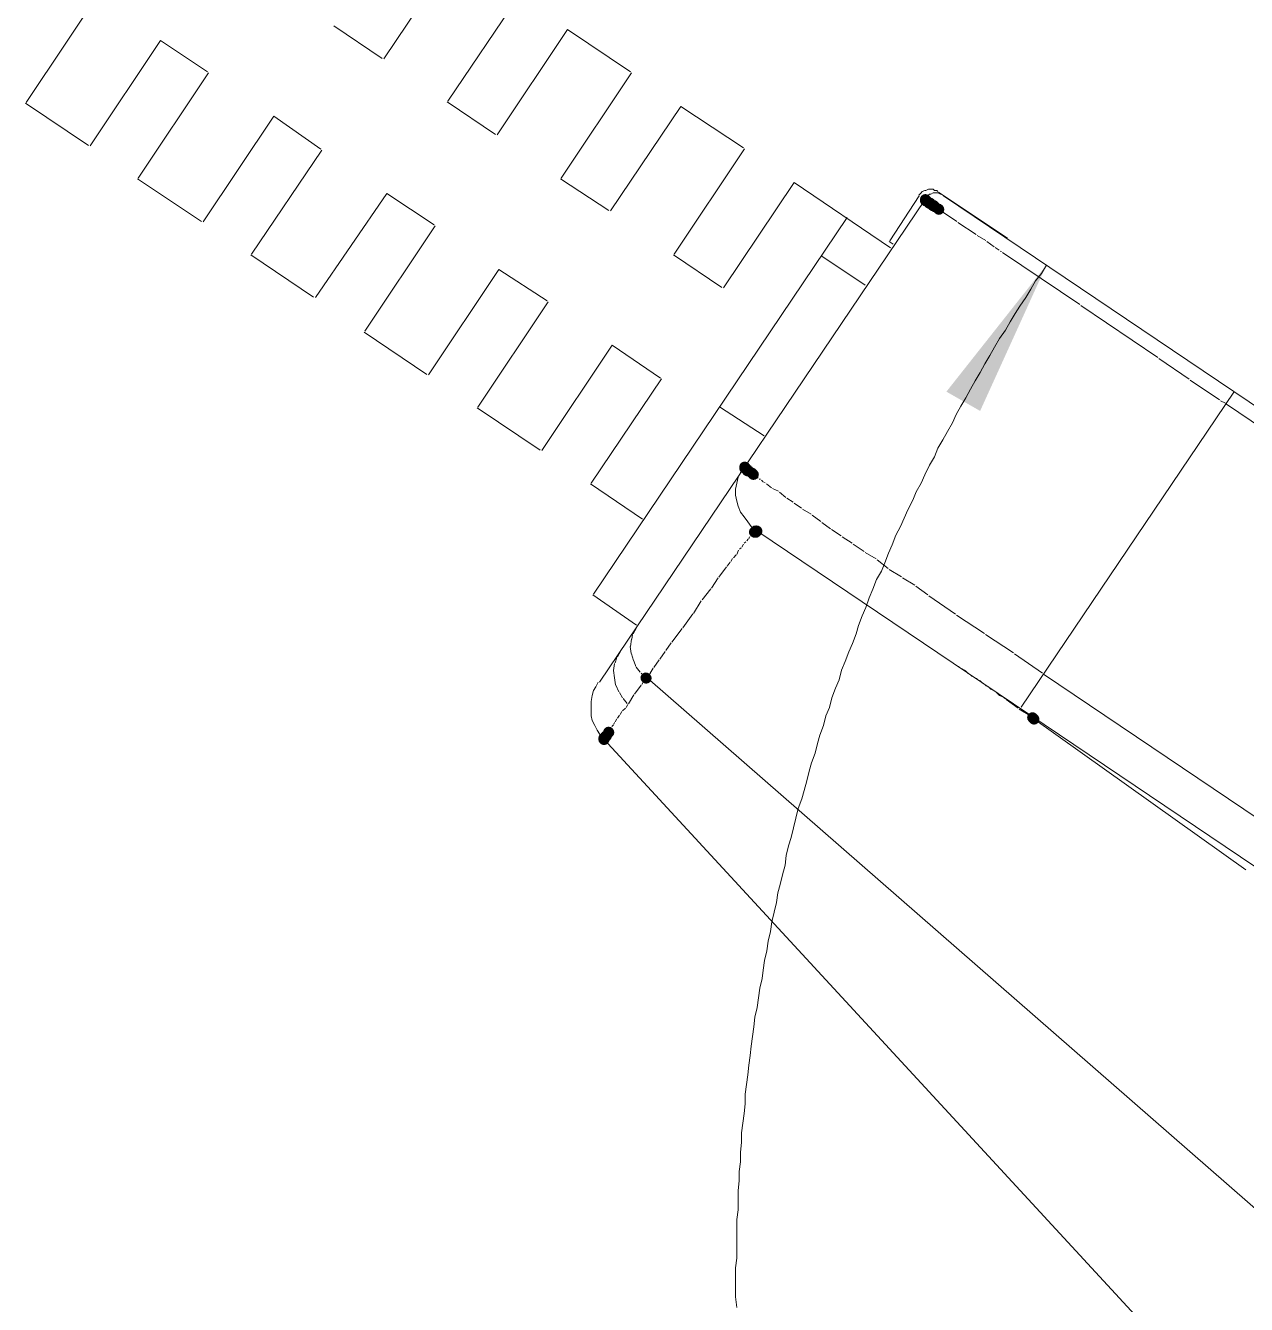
# Model space of a CAD drawing. Header units: millimetres. Extents: x 0 to 297, y 0 to 208.
# Drawn here: x 189.69 to 209.12, y 158.48 to 178.82 of the extents above; entities that cross this region are included whole.
import ezdxf

# ---------------------------------------------------------------- set-up
doc = ezdxf.new("R2010")
doc.units = ezdxf.units.MM

msp = doc.modelspace()

# ---------------------------------------------------------------- hatches: boundary and pattern name
h = msp.add_hatch(color=7)
edge = h.paths.add_edge_path(flags=0)
edge.add_spline(control_points=[(204.067441, 176.11504), (204.033896, 176.148585), (203.979004, 176.148585), (203.945459, 176.11504), (203.911914, 176.081495), (203.911914, 176.026603), (203.945459, 175.993058), (203.945459, 175.993058), (203.951104, 175.987413), (203.951104, 175.987413), (203.984649, 175.953868), (204.03954, 175.953868), (204.073085, 175.987413), (204.10663, 176.020958), (204.10663, 176.07585), (204.073085, 176.109395), (204.073085, 176.109395), (204.067441, 176.11504), (204.067441, 176.11504)], knot_values=[0, 0, 0, 0, 1, 1, 1, 2, 2, 2, 3, 3, 3, 4, 4, 4, 5, 5, 5, 6, 6, 6, 6], degree=3, periodic=1)
h = msp.add_hatch(color=7)
edge = h.paths.add_edge_path(flags=0)
edge.add_spline(control_points=[(204.067441, 176.11504), (204.033896, 176.148585), (203.979004, 176.148585), (203.945459, 176.11504), (203.911914, 176.081495), (203.911914, 176.026603), (203.945459, 175.993058), (203.945459, 175.993058), (203.951104, 175.987413), (203.951104, 175.987413), (203.984649, 175.953868), (204.03954, 175.953868), (204.073085, 175.987413), (204.10663, 176.020958), (204.10663, 176.07585), (204.073085, 176.109395), (204.073085, 176.109395), (204.067441, 176.11504), (204.067441, 176.11504)], knot_values=[0, 0, 0, 0, 1, 1, 1, 2, 2, 2, 3, 3, 3, 4, 4, 4, 5, 5, 5, 6, 6, 6, 6], degree=3, periodic=1)
h = msp.add_hatch(color=7)
edge = h.paths.add_edge_path(flags=0)
edge.add_spline(control_points=[(204.067441, 176.11504), (204.033896, 176.148585), (203.979004, 176.148585), (203.945459, 176.11504), (203.911914, 176.081495), (203.911914, 176.026603), (203.945459, 175.993058), (203.945459, 175.993058), (203.951104, 175.987413), (203.951104, 175.987413), (203.984649, 175.953868), (204.03954, 175.953868), (204.073085, 175.987413), (204.10663, 176.020958), (204.10663, 176.07585), (204.073085, 176.109395), (204.073085, 176.109395), (204.067441, 176.11504), (204.067441, 176.11504)], knot_values=[0, 0, 0, 0, 1, 1, 1, 2, 2, 2, 3, 3, 3, 4, 4, 4, 5, 5, 5, 6, 6, 6, 6], degree=3, periodic=1)
h = msp.add_hatch(color=7)
edge = h.paths.add_edge_path(flags=0)
edge.add_spline(control_points=[(204.067441, 176.11504), (204.033896, 176.148585), (203.979004, 176.148585), (203.945459, 176.11504), (203.911914, 176.081495), (203.911914, 176.026603), (203.945459, 175.993058), (203.945459, 175.993058), (203.951104, 175.987413), (203.951104, 175.987413), (203.984649, 175.953868), (204.03954, 175.953868), (204.073085, 175.987413), (204.10663, 176.020958), (204.10663, 176.07585), (204.073085, 176.109395), (204.073085, 176.109395), (204.067441, 176.11504), (204.067441, 176.11504)], knot_values=[0, 0, 0, 0, 1, 1, 1, 2, 2, 2, 3, 3, 3, 4, 4, 4, 5, 5, 5, 6, 6, 6, 6], degree=3, periodic=1)
h = msp.add_hatch(color=7)
edge = h.paths.add_edge_path(flags=0)
edge.add_spline(control_points=[(204.067441, 176.11504), (204.033896, 176.148585), (203.979004, 176.148585), (203.945459, 176.11504), (203.911914, 176.081495), (203.911914, 176.026603), (203.945459, 175.993058), (203.945459, 175.993058), (203.951104, 175.987413), (203.951104, 175.987413), (203.984649, 175.953868), (204.03954, 175.953868), (204.073085, 175.987413), (204.10663, 176.020958), (204.10663, 176.07585), (204.073085, 176.109395), (204.073085, 176.109395), (204.067441, 176.11504), (204.067441, 176.11504)], knot_values=[0, 0, 0, 0, 1, 1, 1, 2, 2, 2, 3, 3, 3, 4, 4, 4, 5, 5, 5, 6, 6, 6, 6], degree=3, periodic=1)
h = msp.add_hatch(color=7)
edge = h.paths.add_edge_path(flags=0)
edge.add_spline(control_points=[(204.067441, 176.11504), (204.033896, 176.148585), (203.979004, 176.148585), (203.945459, 176.11504), (203.911914, 176.081495), (203.911914, 176.026603), (203.945459, 175.993058), (203.945459, 175.993058), (203.951104, 175.987413), (203.951104, 175.987413), (203.984649, 175.953868), (204.03954, 175.953868), (204.073085, 175.987413), (204.10663, 176.020958), (204.10663, 176.07585), (204.073085, 176.109395), (204.073085, 176.109395), (204.067441, 176.11504), (204.067441, 176.11504)], knot_values=[0, 0, 0, 0, 1, 1, 1, 2, 2, 2, 3, 3, 3, 4, 4, 4, 5, 5, 5, 6, 6, 6, 6], degree=3, periodic=1)
h = msp.add_hatch(color=7)
edge = h.paths.add_edge_path(flags=0)
edge.add_spline(control_points=[(204.067441, 176.09599), (204.033896, 176.129535), (203.979004, 176.129535), (203.945459, 176.09599), (203.911914, 176.062445), (203.911914, 176.007553), (203.945459, 175.974008), (203.945459, 175.974008), (203.951104, 175.968363), (203.951104, 175.968363), (203.984649, 175.934818), (204.03954, 175.934818), (204.073085, 175.968363), (204.10663, 176.001908), (204.10663, 176.0568), (204.073085, 176.090345), (204.073085, 176.090345), (204.067441, 176.09599), (204.067441, 176.09599)], knot_values=[0, 0, 0, 0, 1, 1, 1, 2, 2, 2, 3, 3, 3, 4, 4, 4, 5, 5, 5, 6, 6, 6, 6], degree=3, periodic=1)
h = msp.add_hatch(color=7)
edge = h.paths.add_edge_path(flags=0)
edge.add_spline(control_points=[(204.067441, 176.09599), (204.033896, 176.129535), (203.979004, 176.129535), (203.945459, 176.09599), (203.911914, 176.062445), (203.911914, 176.007553), (203.945459, 175.974008), (203.945459, 175.974008), (203.951104, 175.968363), (203.951104, 175.968363), (203.984649, 175.934818), (204.03954, 175.934818), (204.073085, 175.968363), (204.10663, 176.001908), (204.10663, 176.0568), (204.073085, 176.090345), (204.073085, 176.090345), (204.067441, 176.09599), (204.067441, 176.09599)], knot_values=[0, 0, 0, 0, 1, 1, 1, 2, 2, 2, 3, 3, 3, 4, 4, 4, 5, 5, 5, 6, 6, 6, 6], degree=3, periodic=1)
h = msp.add_hatch(color=7)
edge = h.paths.add_edge_path(flags=0)
edge.add_spline(control_points=[(204.086491, 176.09599), (204.052946, 176.129535), (203.998054, 176.129535), (203.964509, 176.09599), (203.930964, 176.062445), (203.930964, 176.007553), (203.964509, 175.974008), (203.964509, 175.974008), (203.970154, 175.968363), (203.970154, 175.968363), (204.003699, 175.934818), (204.05859, 175.934818), (204.092135, 175.968363), (204.12568, 176.001908), (204.12568, 176.0568), (204.092135, 176.090345), (204.092135, 176.090345), (204.086491, 176.09599), (204.086491, 176.09599)], knot_values=[0, 0, 0, 0, 1, 1, 1, 2, 2, 2, 3, 3, 3, 4, 4, 4, 5, 5, 5, 6, 6, 6, 6], degree=3, periodic=1)
h = msp.add_hatch(color=7)
edge = h.paths.add_edge_path(flags=0)
edge.add_spline(control_points=[(204.086491, 176.09599), (204.052946, 176.129535), (203.998054, 176.129535), (203.964509, 176.09599), (203.930964, 176.062445), (203.930964, 176.007553), (203.964509, 175.974008), (203.964509, 175.974008), (203.970154, 175.968363), (203.970154, 175.968363), (204.003699, 175.934818), (204.05859, 175.934818), (204.092135, 175.968363), (204.12568, 176.001908), (204.12568, 176.0568), (204.092135, 176.090345), (204.092135, 176.090345), (204.086491, 176.09599), (204.086491, 176.09599)], knot_values=[0, 0, 0, 0, 1, 1, 1, 2, 2, 2, 3, 3, 3, 4, 4, 4, 5, 5, 5, 6, 6, 6, 6], degree=3, periodic=1)
h = msp.add_hatch(color=7)
edge = h.paths.add_edge_path(flags=0)
edge.add_spline(control_points=[(204.105894, 176.07694), (204.072349, 176.110485), (204.017457, 176.110485), (203.983912, 176.07694), (203.950367, 176.043395), (203.950367, 175.988503), (203.983912, 175.954958), (203.983912, 175.954958), (203.989556, 175.949313), (203.989556, 175.949313), (204.023101, 175.915768), (204.077993, 175.915768), (204.111538, 175.949313), (204.145083, 175.982858), (204.145083, 176.03775), (204.111538, 176.071295), (204.111538, 176.071295), (204.105894, 176.07694), (204.105894, 176.07694)], knot_values=[0, 0, 0, 0, 1, 1, 1, 2, 2, 2, 3, 3, 3, 4, 4, 4, 5, 5, 5, 6, 6, 6, 6], degree=3, periodic=1)
h = msp.add_hatch(color=7)
edge = h.paths.add_edge_path(flags=0)
edge.add_spline(control_points=[(204.105894, 176.07694), (204.072349, 176.110485), (204.017457, 176.110485), (203.983912, 176.07694), (203.950367, 176.043395), (203.950367, 175.988503), (203.983912, 175.954958), (203.983912, 175.954958), (203.989556, 175.949313), (203.989556, 175.949313), (204.023101, 175.915768), (204.077993, 175.915768), (204.111538, 175.949313), (204.145083, 175.982858), (204.145083, 176.03775), (204.111538, 176.071295), (204.111538, 176.071295), (204.105894, 176.07694), (204.105894, 176.07694)], knot_values=[0, 0, 0, 0, 1, 1, 1, 2, 2, 2, 3, 3, 3, 4, 4, 4, 5, 5, 5, 6, 6, 6, 6], degree=3, periodic=1)
h = msp.add_hatch(color=7)
edge = h.paths.add_edge_path(flags=0)
edge.add_spline(control_points=[(204.124944, 176.057537), (204.091399, 176.091082), (204.036507, 176.091082), (204.002962, 176.057537), (203.969417, 176.023992), (203.969417, 175.9691), (204.002962, 175.935555), (204.002962, 175.935555), (204.008606, 175.929911), (204.008606, 175.929911), (204.042151, 175.896366), (204.097043, 175.896366), (204.130588, 175.929911), (204.164133, 175.963456), (204.164133, 176.018347), (204.130588, 176.051892), (204.130588, 176.051892), (204.124944, 176.057537), (204.124944, 176.057537)], knot_values=[0, 0, 0, 0, 1, 1, 1, 2, 2, 2, 3, 3, 3, 4, 4, 4, 5, 5, 5, 6, 6, 6, 6], degree=3, periodic=1)
h = msp.add_hatch(color=7)
edge = h.paths.add_edge_path(flags=0)
edge.add_spline(control_points=[(204.143994, 176.057537), (204.110449, 176.091082), (204.055557, 176.091082), (204.022012, 176.057537), (203.988467, 176.023992), (203.988467, 175.9691), (204.022012, 175.935555), (204.022012, 175.935555), (204.027656, 175.929911), (204.027656, 175.929911), (204.061201, 175.896366), (204.116093, 175.896366), (204.149638, 175.929911), (204.183183, 175.963456), (204.183183, 176.018347), (204.149638, 176.051892), (204.149638, 176.051892), (204.143994, 176.057537), (204.143994, 176.057537)], knot_values=[0, 0, 0, 0, 1, 1, 1, 2, 2, 2, 3, 3, 3, 4, 4, 4, 5, 5, 5, 6, 6, 6, 6], degree=3, periodic=1)
h = msp.add_hatch(color=7)
edge = h.paths.add_edge_path(flags=0)
edge.add_spline(control_points=[(204.165331, 176.036489), (204.132885, 176.071098), (204.078022, 176.072868), (204.043413, 176.040421), (204.008804, 176.007975), (204.007034, 175.953112), (204.03948, 175.918503), (204.03948, 175.918503), (204.044772, 175.912859), (204.044772, 175.912859), (204.077218, 175.87825), (204.132081, 175.87648), (204.16669, 175.908926), (204.201299, 175.941372), (204.203069, 175.996235), (204.170623, 176.030844), (204.170623, 176.030844), (204.165331, 176.036489), (204.165331, 176.036489)], knot_values=[0, 0, 0, 0, 1, 1, 1, 2, 2, 2, 3, 3, 3, 4, 4, 4, 5, 5, 5, 6, 6, 6, 6], degree=3, periodic=1)
h = msp.add_hatch(color=7)
edge = h.paths.add_edge_path(flags=0)
edge.add_spline(control_points=[(204.182446, 176.019437), (204.148901, 176.052982), (204.09401, 176.052982), (204.060465, 176.019437), (204.02692, 175.985892), (204.02692, 175.931), (204.060465, 175.897455), (204.060465, 175.897455), (204.066109, 175.891811), (204.066109, 175.891811), (204.099654, 175.858266), (204.154546, 175.858266), (204.188091, 175.891811), (204.221636, 175.925356), (204.221636, 175.980247), (204.188091, 176.013792), (204.188091, 176.013792), (204.182446, 176.019437), (204.182446, 176.019437)], knot_values=[0, 0, 0, 0, 1, 1, 1, 2, 2, 2, 3, 3, 3, 4, 4, 4, 5, 5, 5, 6, 6, 6, 6], degree=3, periodic=1)
h = msp.add_hatch(color=7)
edge = h.paths.add_edge_path(flags=0)
edge.add_spline(control_points=[(204.201496, 176.019437), (204.167951, 176.052982), (204.11306, 176.052982), (204.079515, 176.019437), (204.04597, 175.985892), (204.04597, 175.931), (204.079515, 175.897455), (204.079515, 175.897455), (204.085159, 175.891811), (204.085159, 175.891811), (204.118704, 175.858266), (204.173596, 175.858266), (204.207141, 175.891811), (204.240686, 175.925356), (204.240686, 175.980247), (204.207141, 176.013792), (204.207141, 176.013792), (204.201496, 176.019437), (204.201496, 176.019437)], knot_values=[0, 0, 0, 0, 1, 1, 1, 2, 2, 2, 3, 3, 3, 4, 4, 4, 5, 5, 5, 6, 6, 6, 6], degree=3, periodic=1)
h = msp.add_hatch(color=7)
edge = h.paths.add_edge_path(flags=0)
edge.add_spline(control_points=[(204.222834, 175.998036), (204.190388, 176.032645), (204.135525, 176.034415), (204.100916, 176.001969), (204.066306, 175.969523), (204.064537, 175.914659), (204.096983, 175.88005), (204.096983, 175.88005), (204.102274, 175.874406), (204.102274, 175.874406), (204.13472, 175.839797), (204.189584, 175.838027), (204.224193, 175.870473), (204.258802, 175.902919), (204.260572, 175.957782), (204.228126, 175.992391), (204.228126, 175.992391), (204.222834, 175.998036), (204.222834, 175.998036)], knot_values=[0, 0, 0, 0, 1, 1, 1, 2, 2, 2, 3, 3, 3, 4, 4, 4, 5, 5, 5, 6, 6, 6, 6], degree=3, periodic=1)
h = msp.add_hatch(color=7)
edge = h.paths.add_edge_path(flags=0)
edge.add_spline(control_points=[(204.280337, 175.959936), (204.247891, 175.994545), (204.193027, 175.996315), (204.158418, 175.963869), (204.123809, 175.931423), (204.122039, 175.876559), (204.154485, 175.84195), (204.154485, 175.84195), (204.159777, 175.836306), (204.159777, 175.836306), (204.192223, 175.801697), (204.247086, 175.799927), (204.281696, 175.832373), (204.316305, 175.864819), (204.318074, 175.919682), (204.285628, 175.954291), (204.285628, 175.954291), (204.280337, 175.959936), (204.280337, 175.959936)], knot_values=[0, 0, 0, 0, 1, 1, 1, 2, 2, 2, 3, 3, 3, 4, 4, 4, 5, 5, 5, 6, 6, 6, 6], degree=3, periodic=1)
h = msp.add_hatch(color=7)
h.dxf.hatch_style = 2
h.paths.add_polyline_path([(205.932617, 175.009474), (204.878517, 172.690665), (204.341942, 172.997229)])
h = msp.add_hatch(color=7)
edge = h.paths.add_edge_path(flags=0)
edge.add_spline(control_points=[(201.192655, 171.86054), (201.15911, 171.894085), (201.104218, 171.894085), (201.070673, 171.86054), (201.037128, 171.826995), (201.037128, 171.772103), (201.070673, 171.738558), (201.070673, 171.738558), (201.076317, 171.732913), (201.076317, 171.732913), (201.109862, 171.699368), (201.164754, 171.699368), (201.198299, 171.732913), (201.231844, 171.766458), (201.231844, 171.82135), (201.198299, 171.854895), (201.198299, 171.854895), (201.192655, 171.86054), (201.192655, 171.86054)], knot_values=[0, 0, 0, 0, 1, 1, 1, 2, 2, 2, 3, 3, 3, 4, 4, 4, 5, 5, 5, 6, 6, 6, 6], degree=3, periodic=1)
h = msp.add_hatch(color=7)
edge = h.paths.add_edge_path(flags=0)
edge.add_spline(control_points=[(201.192655, 171.86054), (201.15911, 171.894085), (201.104218, 171.894085), (201.070673, 171.86054), (201.037128, 171.826995), (201.037128, 171.772103), (201.070673, 171.738558), (201.070673, 171.738558), (201.076317, 171.732913), (201.076317, 171.732913), (201.109862, 171.699368), (201.164754, 171.699368), (201.198299, 171.732913), (201.231844, 171.766458), (201.231844, 171.82135), (201.198299, 171.854895), (201.198299, 171.854895), (201.192655, 171.86054), (201.192655, 171.86054)], knot_values=[0, 0, 0, 0, 1, 1, 1, 2, 2, 2, 3, 3, 3, 4, 4, 4, 5, 5, 5, 6, 6, 6, 6], degree=3, periodic=1)
h = msp.add_hatch(color=7)
edge = h.paths.add_edge_path(flags=0)
edge.add_spline(control_points=[(201.192655, 171.86054), (201.15911, 171.894085), (201.104218, 171.894085), (201.070673, 171.86054), (201.037128, 171.826995), (201.037128, 171.772103), (201.070673, 171.738558), (201.070673, 171.738558), (201.076317, 171.732913), (201.076317, 171.732913), (201.109862, 171.699368), (201.164754, 171.699368), (201.198299, 171.732913), (201.231844, 171.766458), (201.231844, 171.82135), (201.198299, 171.854895), (201.198299, 171.854895), (201.192655, 171.86054), (201.192655, 171.86054)], knot_values=[0, 0, 0, 0, 1, 1, 1, 2, 2, 2, 3, 3, 3, 4, 4, 4, 5, 5, 5, 6, 6, 6, 6], degree=3, periodic=1)
h = msp.add_hatch(color=7)
edge = h.paths.add_edge_path(flags=0)
edge.add_spline(control_points=[(201.192655, 171.841137), (201.15911, 171.874682), (201.104218, 171.874682), (201.070673, 171.841137), (201.037128, 171.807592), (201.037128, 171.7527), (201.070673, 171.719155), (201.070673, 171.719155), (201.076317, 171.713511), (201.076317, 171.713511), (201.109862, 171.679966), (201.164754, 171.679966), (201.198299, 171.713511), (201.231844, 171.747056), (201.231844, 171.801947), (201.198299, 171.835492), (201.198299, 171.835492), (201.192655, 171.841137), (201.192655, 171.841137)], knot_values=[0, 0, 0, 0, 1, 1, 1, 2, 2, 2, 3, 3, 3, 4, 4, 4, 5, 5, 5, 6, 6, 6, 6], degree=3, periodic=1)
h = msp.add_hatch(color=7)
edge = h.paths.add_edge_path(flags=0)
edge.add_spline(control_points=[(201.192655, 171.841137), (201.15911, 171.874682), (201.104218, 171.874682), (201.070673, 171.841137), (201.037128, 171.807592), (201.037128, 171.7527), (201.070673, 171.719155), (201.070673, 171.719155), (201.076317, 171.713511), (201.076317, 171.713511), (201.109862, 171.679966), (201.164754, 171.679966), (201.198299, 171.713511), (201.231844, 171.747056), (201.231844, 171.801947), (201.198299, 171.835492), (201.198299, 171.835492), (201.192655, 171.841137), (201.192655, 171.841137)], knot_values=[0, 0, 0, 0, 1, 1, 1, 2, 2, 2, 3, 3, 3, 4, 4, 4, 5, 5, 5, 6, 6, 6, 6], degree=3, periodic=1)
h = msp.add_hatch(color=7)
edge = h.paths.add_edge_path(flags=0)
edge.add_spline(control_points=[(201.192655, 171.841137), (201.15911, 171.874682), (201.104218, 171.874682), (201.070673, 171.841137), (201.037128, 171.807592), (201.037128, 171.7527), (201.070673, 171.719155), (201.070673, 171.719155), (201.076317, 171.713511), (201.076317, 171.713511), (201.109862, 171.679966), (201.164754, 171.679966), (201.198299, 171.713511), (201.231844, 171.747056), (201.231844, 171.801947), (201.198299, 171.835492), (201.198299, 171.835492), (201.192655, 171.841137), (201.192655, 171.841137)], knot_values=[0, 0, 0, 0, 1, 1, 1, 2, 2, 2, 3, 3, 3, 4, 4, 4, 5, 5, 5, 6, 6, 6, 6], degree=3, periodic=1)
h = msp.add_hatch(color=7)
edge = h.paths.add_edge_path(flags=0)
edge.add_spline(control_points=[(201.192655, 171.841137), (201.15911, 171.874682), (201.104218, 171.874682), (201.070673, 171.841137), (201.037128, 171.807592), (201.037128, 171.7527), (201.070673, 171.719155), (201.070673, 171.719155), (201.076317, 171.713511), (201.076317, 171.713511), (201.109862, 171.679966), (201.164754, 171.679966), (201.198299, 171.713511), (201.231844, 171.747056), (201.231844, 171.801947), (201.198299, 171.835492), (201.198299, 171.835492), (201.192655, 171.841137), (201.192655, 171.841137)], knot_values=[0, 0, 0, 0, 1, 1, 1, 2, 2, 2, 3, 3, 3, 4, 4, 4, 5, 5, 5, 6, 6, 6, 6], degree=3, periodic=1)
h = msp.add_hatch(color=7)
edge = h.paths.add_edge_path(flags=0)
edge.add_spline(control_points=[(201.211705, 171.841137), (201.17816, 171.874682), (201.123268, 171.874682), (201.089723, 171.841137), (201.056178, 171.807592), (201.056178, 171.7527), (201.089723, 171.719155), (201.089723, 171.719155), (201.095367, 171.713511), (201.095367, 171.713511), (201.128912, 171.679966), (201.183804, 171.679966), (201.217349, 171.713511), (201.250894, 171.747056), (201.250894, 171.801947), (201.217349, 171.835492), (201.217349, 171.835492), (201.211705, 171.841137), (201.211705, 171.841137)], knot_values=[0, 0, 0, 0, 1, 1, 1, 2, 2, 2, 3, 3, 3, 4, 4, 4, 5, 5, 5, 6, 6, 6, 6], degree=3, periodic=1)
h = msp.add_hatch(color=7)
edge = h.paths.add_edge_path(flags=0)
edge.add_spline(control_points=[(201.211705, 171.841137), (201.17816, 171.874682), (201.123268, 171.874682), (201.089723, 171.841137), (201.056178, 171.807592), (201.056178, 171.7527), (201.089723, 171.719155), (201.089723, 171.719155), (201.095367, 171.713511), (201.095367, 171.713511), (201.128912, 171.679966), (201.183804, 171.679966), (201.217349, 171.713511), (201.250894, 171.747056), (201.250894, 171.801947), (201.217349, 171.835492), (201.217349, 171.835492), (201.211705, 171.841137), (201.211705, 171.841137)], knot_values=[0, 0, 0, 0, 1, 1, 1, 2, 2, 2, 3, 3, 3, 4, 4, 4, 5, 5, 5, 6, 6, 6, 6], degree=3, periodic=1)
h = msp.add_hatch(color=7)
edge = h.paths.add_edge_path(flags=0)
edge.add_spline(control_points=[(201.230755, 171.822087), (201.19721, 171.855632), (201.142318, 171.855632), (201.108773, 171.822087), (201.075228, 171.788542), (201.075228, 171.73365), (201.108773, 171.700105), (201.108773, 171.700105), (201.114417, 171.694461), (201.114417, 171.694461), (201.147962, 171.660916), (201.202854, 171.660916), (201.236399, 171.694461), (201.269944, 171.728006), (201.269944, 171.782897), (201.236399, 171.816442), (201.236399, 171.816442), (201.230755, 171.822087), (201.230755, 171.822087)], knot_values=[0, 0, 0, 0, 1, 1, 1, 2, 2, 2, 3, 3, 3, 4, 4, 4, 5, 5, 5, 6, 6, 6, 6], degree=3, periodic=1)
h = msp.add_hatch(color=7)
edge = h.paths.add_edge_path(flags=0)
edge.add_spline(control_points=[(201.230755, 171.803037), (201.19721, 171.836582), (201.142318, 171.836582), (201.108773, 171.803037), (201.075228, 171.769492), (201.075228, 171.7146), (201.108773, 171.681055), (201.108773, 171.681055), (201.114417, 171.675411), (201.114417, 171.675411), (201.147962, 171.641866), (201.202854, 171.641866), (201.236399, 171.675411), (201.269944, 171.708956), (201.269944, 171.763847), (201.236399, 171.797392), (201.236399, 171.797392), (201.230755, 171.803037), (201.230755, 171.803037)], knot_values=[0, 0, 0, 0, 1, 1, 1, 2, 2, 2, 3, 3, 3, 4, 4, 4, 5, 5, 5, 6, 6, 6, 6], degree=3, periodic=1)
h = msp.add_hatch(color=7)
edge = h.paths.add_edge_path(flags=0)
edge.add_spline(control_points=[(201.250158, 171.803037), (201.216613, 171.836582), (201.161721, 171.836582), (201.128176, 171.803037), (201.094631, 171.769492), (201.094631, 171.7146), (201.128176, 171.681055), (201.128176, 171.681055), (201.13382, 171.675411), (201.13382, 171.675411), (201.167365, 171.641866), (201.222257, 171.641866), (201.255802, 171.675411), (201.289347, 171.708956), (201.289347, 171.763847), (201.255802, 171.797392), (201.255802, 171.797392), (201.250158, 171.803037), (201.250158, 171.803037)], knot_values=[0, 0, 0, 0, 1, 1, 1, 2, 2, 2, 3, 3, 3, 4, 4, 4, 5, 5, 5, 6, 6, 6, 6], degree=3, periodic=1)
h = msp.add_hatch(color=7)
edge = h.paths.add_edge_path(flags=0)
edge.add_spline(control_points=[(201.30766, 171.764584), (201.274115, 171.798129), (201.219224, 171.798129), (201.185679, 171.764584), (201.152134, 171.731039), (201.152134, 171.676147), (201.185679, 171.642602), (201.185679, 171.642602), (201.191323, 171.636958), (201.191323, 171.636958), (201.224868, 171.603413), (201.27976, 171.603413), (201.313305, 171.636958), (201.34685, 171.670503), (201.34685, 171.725395), (201.313305, 171.75894), (201.313305, 171.75894), (201.30766, 171.764584), (201.30766, 171.764584)], knot_values=[0, 0, 0, 0, 1, 1, 1, 2, 2, 2, 3, 3, 3, 4, 4, 4, 5, 5, 5, 6, 6, 6, 6], degree=3, periodic=1)
h = msp.add_hatch(color=7)
edge = h.paths.add_edge_path(flags=0)
edge.add_spline(control_points=[(201.32671, 171.745534), (201.293165, 171.779079), (201.238274, 171.779079), (201.204729, 171.745534), (201.171184, 171.711989), (201.171184, 171.657097), (201.204729, 171.623552), (201.204729, 171.623552), (201.210373, 171.617908), (201.210373, 171.617908), (201.243918, 171.584363), (201.29881, 171.584363), (201.332355, 171.617908), (201.3659, 171.651453), (201.3659, 171.706345), (201.332355, 171.73989), (201.332355, 171.73989), (201.32671, 171.745534), (201.32671, 171.745534)], knot_values=[0, 0, 0, 0, 1, 1, 1, 2, 2, 2, 3, 3, 3, 4, 4, 4, 5, 5, 5, 6, 6, 6, 6], degree=3, periodic=1)
h = msp.add_hatch(color=7)
edge = h.paths.add_edge_path(flags=0)
edge.add_spline(control_points=[(201.34576, 170.82549), (201.312215, 170.859035), (201.257324, 170.859035), (201.223779, 170.82549), (201.190234, 170.791945), (201.190234, 170.737053), (201.223779, 170.703508), (201.223779, 170.703508), (201.229423, 170.697863), (201.229423, 170.697863), (201.262968, 170.664318), (201.31786, 170.664318), (201.351405, 170.697863), (201.38495, 170.731408), (201.38495, 170.7863), (201.351405, 170.819845), (201.351405, 170.819845), (201.34576, 170.82549), (201.34576, 170.82549)], knot_values=[0, 0, 0, 0, 1, 1, 1, 2, 2, 2, 3, 3, 3, 4, 4, 4, 5, 5, 5, 6, 6, 6, 6], degree=3, periodic=1)
h = msp.add_hatch(color=7)
edge = h.paths.add_edge_path(flags=0)
edge.add_spline(control_points=[(201.365163, 170.84454), (201.331618, 170.878085), (201.276726, 170.878085), (201.243181, 170.84454), (201.209636, 170.810995), (201.209636, 170.756103), (201.243181, 170.722558), (201.243181, 170.722558), (201.248826, 170.716913), (201.248826, 170.716913), (201.282371, 170.683368), (201.337263, 170.683368), (201.370808, 170.716913), (201.404353, 170.750458), (201.404353, 170.80535), (201.370808, 170.838895), (201.370808, 170.838895), (201.365163, 170.84454), (201.365163, 170.84454)], knot_values=[0, 0, 0, 0, 1, 1, 1, 2, 2, 2, 3, 3, 3, 4, 4, 4, 5, 5, 5, 6, 6, 6, 6], degree=3, periodic=1)
h = msp.add_hatch(color=7)
edge = h.paths.add_edge_path(flags=0)
edge.add_spline(control_points=[(201.365163, 170.84454), (201.331618, 170.878085), (201.276726, 170.878085), (201.243181, 170.84454), (201.209636, 170.810995), (201.209636, 170.756103), (201.243181, 170.722558), (201.243181, 170.722558), (201.248826, 170.716913), (201.248826, 170.716913), (201.282371, 170.683368), (201.337263, 170.683368), (201.370808, 170.716913), (201.404353, 170.750458), (201.404353, 170.80535), (201.370808, 170.838895), (201.370808, 170.838895), (201.365163, 170.84454), (201.365163, 170.84454)], knot_values=[0, 0, 0, 0, 1, 1, 1, 2, 2, 2, 3, 3, 3, 4, 4, 4, 5, 5, 5, 6, 6, 6, 6], degree=3, periodic=1)
h = msp.add_hatch(color=7)
edge = h.paths.add_edge_path(flags=0)
edge.add_spline(control_points=[(201.365163, 170.82549), (201.331618, 170.859035), (201.276726, 170.859035), (201.243181, 170.82549), (201.209636, 170.791945), (201.209636, 170.737053), (201.243181, 170.703508), (201.243181, 170.703508), (201.248826, 170.697863), (201.248826, 170.697863), (201.282371, 170.664318), (201.337263, 170.664318), (201.370808, 170.697863), (201.404353, 170.731408), (201.404353, 170.7863), (201.370808, 170.819845), (201.370808, 170.819845), (201.365163, 170.82549), (201.365163, 170.82549)], knot_values=[0, 0, 0, 0, 1, 1, 1, 2, 2, 2, 3, 3, 3, 4, 4, 4, 5, 5, 5, 6, 6, 6, 6], degree=3, periodic=1)
h = msp.add_hatch(color=7)
edge = h.paths.add_edge_path(flags=0)
edge.add_spline(control_points=[(201.384213, 170.84454), (201.350668, 170.878085), (201.295776, 170.878085), (201.262231, 170.84454), (201.228686, 170.810995), (201.228686, 170.756103), (201.262231, 170.722558), (201.262231, 170.722558), (201.267876, 170.716913), (201.267876, 170.716913), (201.301421, 170.683368), (201.356313, 170.683368), (201.389858, 170.716913), (201.423403, 170.750458), (201.423403, 170.80535), (201.389858, 170.838895), (201.389858, 170.838895), (201.384213, 170.84454), (201.384213, 170.84454)], knot_values=[0, 0, 0, 0, 1, 1, 1, 2, 2, 2, 3, 3, 3, 4, 4, 4, 5, 5, 5, 6, 6, 6, 6], degree=3, periodic=1)
h = msp.add_hatch(color=7)
edge = h.paths.add_edge_path(flags=0)
edge.add_spline(control_points=[(201.384213, 170.84454), (201.350668, 170.878085), (201.295776, 170.878085), (201.262231, 170.84454), (201.228686, 170.810995), (201.228686, 170.756103), (201.262231, 170.722558), (201.262231, 170.722558), (201.267876, 170.716913), (201.267876, 170.716913), (201.301421, 170.683368), (201.356313, 170.683368), (201.389858, 170.716913), (201.423403, 170.750458), (201.423403, 170.80535), (201.389858, 170.838895), (201.389858, 170.838895), (201.384213, 170.84454), (201.384213, 170.84454)], knot_values=[0, 0, 0, 0, 1, 1, 1, 2, 2, 2, 3, 3, 3, 4, 4, 4, 5, 5, 5, 6, 6, 6, 6], degree=3, periodic=1)
h = msp.add_hatch(color=7)
edge = h.paths.add_edge_path(flags=0)
edge.add_spline(control_points=[(201.384213, 170.84454), (201.350668, 170.878085), (201.295776, 170.878085), (201.262231, 170.84454), (201.228686, 170.810995), (201.228686, 170.756103), (201.262231, 170.722558), (201.262231, 170.722558), (201.267876, 170.716913), (201.267876, 170.716913), (201.301421, 170.683368), (201.356313, 170.683368), (201.389858, 170.716913), (201.423403, 170.750458), (201.423403, 170.80535), (201.389858, 170.838895), (201.389858, 170.838895), (201.384213, 170.84454), (201.384213, 170.84454)], knot_values=[0, 0, 0, 0, 1, 1, 1, 2, 2, 2, 3, 3, 3, 4, 4, 4, 5, 5, 5, 6, 6, 6, 6], degree=3, periodic=1)
h = msp.add_hatch(color=7)
edge = h.paths.add_edge_path(flags=0)
edge.add_spline(control_points=[(199.62103, 168.506328), (199.587485, 168.539873), (199.532593, 168.539873), (199.499048, 168.506328), (199.465503, 168.472783), (199.465503, 168.417892), (199.499048, 168.384347), (199.499048, 168.384347), (199.504692, 168.378702), (199.504692, 168.378702), (199.538237, 168.345157), (199.593129, 168.345157), (199.626674, 168.378702), (199.660219, 168.412247), (199.660219, 168.467139), (199.626674, 168.500684), (199.626674, 168.500684), (199.62103, 168.506328), (199.62103, 168.506328)], knot_values=[0, 0, 0, 0, 1, 1, 1, 2, 2, 2, 3, 3, 3, 4, 4, 4, 5, 5, 5, 6, 6, 6, 6], degree=3, periodic=1)
h = msp.add_hatch(color=7)
edge = h.paths.add_edge_path(flags=0)
edge.add_spline(control_points=[(205.773121, 167.874151), (205.739576, 167.907696), (205.684685, 167.907696), (205.65114, 167.874151), (205.617595, 167.840606), (205.617595, 167.785714), (205.65114, 167.752169), (205.65114, 167.752169), (205.656784, 167.746524), (205.656784, 167.746524), (205.690329, 167.712979), (205.745221, 167.712979), (205.778766, 167.746524), (205.812311, 167.780069), (205.812311, 167.834961), (205.778766, 167.868506), (205.778766, 167.868506), (205.773121, 167.874151), (205.773121, 167.874151)], knot_values=[0, 0, 0, 0, 1, 1, 1, 2, 2, 2, 3, 3, 3, 4, 4, 4, 5, 5, 5, 6, 6, 6, 6], degree=3, periodic=1)
h = msp.add_hatch(color=7)
edge = h.paths.add_edge_path(flags=0)
edge.add_spline(control_points=[(205.792171, 167.854748), (205.758626, 167.888293), (205.703735, 167.888293), (205.67019, 167.854748), (205.636645, 167.821203), (205.636645, 167.766311), (205.67019, 167.732766), (205.67019, 167.732766), (205.675834, 167.727122), (205.675834, 167.727122), (205.709379, 167.693577), (205.764271, 167.693577), (205.797816, 167.727122), (205.831361, 167.760667), (205.831361, 167.815558), (205.797816, 167.849103), (205.797816, 167.849103), (205.792171, 167.854748), (205.792171, 167.854748)], knot_values=[0, 0, 0, 0, 1, 1, 1, 2, 2, 2, 3, 3, 3, 4, 4, 4, 5, 5, 5, 6, 6, 6, 6], degree=3, periodic=1)
h = msp.add_hatch(color=7)
edge = h.paths.add_edge_path(flags=0)
edge.add_spline(control_points=[(205.792171, 167.854748), (205.758626, 167.888293), (205.703735, 167.888293), (205.67019, 167.854748), (205.636645, 167.821203), (205.636645, 167.766311), (205.67019, 167.732766), (205.67019, 167.732766), (205.675834, 167.727122), (205.675834, 167.727122), (205.709379, 167.693577), (205.764271, 167.693577), (205.797816, 167.727122), (205.831361, 167.760667), (205.831361, 167.815558), (205.797816, 167.849103), (205.797816, 167.849103), (205.792171, 167.854748), (205.792171, 167.854748)], knot_values=[0, 0, 0, 0, 1, 1, 1, 2, 2, 2, 3, 3, 3, 4, 4, 4, 5, 5, 5, 6, 6, 6, 6], degree=3, periodic=1)
h = msp.add_hatch(color=7)
edge = h.paths.add_edge_path(flags=0)
edge.add_spline(control_points=[(198.969449, 167.567234), (198.935904, 167.600779), (198.881012, 167.600779), (198.847467, 167.567234), (198.813922, 167.533689), (198.813922, 167.478797), (198.847467, 167.445252), (198.847467, 167.445252), (198.853112, 167.439608), (198.853112, 167.439608), (198.886657, 167.406063), (198.941549, 167.406063), (198.975094, 167.439608), (199.008639, 167.473153), (199.008639, 167.528045), (198.975094, 167.56159), (198.975094, 167.56159), (198.969449, 167.567234), (198.969449, 167.567234)], knot_values=[0, 0, 0, 0, 1, 1, 1, 2, 2, 2, 3, 3, 3, 4, 4, 4, 5, 5, 5, 6, 6, 6, 6], degree=3, periodic=1)
h = msp.add_hatch(color=7)
edge = h.paths.add_edge_path(flags=0)
edge.add_spline(control_points=[(198.969449, 167.567234), (198.935904, 167.600779), (198.881012, 167.600779), (198.847467, 167.567234), (198.813922, 167.533689), (198.813922, 167.478797), (198.847467, 167.445252), (198.847467, 167.445252), (198.853112, 167.439608), (198.853112, 167.439608), (198.886657, 167.406063), (198.941549, 167.406063), (198.975094, 167.439608), (199.008639, 167.473153), (199.008639, 167.528045), (198.975094, 167.56159), (198.975094, 167.56159), (198.969449, 167.567234), (198.969449, 167.567234)], knot_values=[0, 0, 0, 0, 1, 1, 1, 2, 2, 2, 3, 3, 3, 4, 4, 4, 5, 5, 5, 6, 6, 6, 6], degree=3, periodic=1)
h = msp.add_hatch(color=7)
edge = h.paths.add_edge_path(flags=0)
edge.add_spline(control_points=[(198.988499, 167.586637), (198.954954, 167.620182), (198.900062, 167.620182), (198.866517, 167.586637), (198.832972, 167.553092), (198.832972, 167.4982), (198.866517, 167.464655), (198.866517, 167.464655), (198.872162, 167.459011), (198.872162, 167.459011), (198.905707, 167.425466), (198.960599, 167.425466), (198.994144, 167.459011), (199.027689, 167.492556), (199.027689, 167.547447), (198.994144, 167.580992), (198.994144, 167.580992), (198.988499, 167.586637), (198.988499, 167.586637)], knot_values=[0, 0, 0, 0, 1, 1, 1, 2, 2, 2, 3, 3, 3, 4, 4, 4, 5, 5, 5, 6, 6, 6, 6], degree=3, periodic=1)
h = msp.add_hatch(color=7)
edge = h.paths.add_edge_path(flags=0)
edge.add_spline(control_points=[(199.026952, 167.64414), (198.993407, 167.677685), (198.938515, 167.677685), (198.90497, 167.64414), (198.871425, 167.610595), (198.871425, 167.555703), (198.90497, 167.522158), (198.90497, 167.522158), (198.910615, 167.516513), (198.910615, 167.516513), (198.94416, 167.482968), (198.999051, 167.482968), (199.032596, 167.516513), (199.066141, 167.550058), (199.066141, 167.60495), (199.032596, 167.638495), (199.032596, 167.638495), (199.026952, 167.64414), (199.026952, 167.64414)], knot_values=[0, 0, 0, 0, 1, 1, 1, 2, 2, 2, 3, 3, 3, 4, 4, 4, 5, 5, 5, 6, 6, 6, 6], degree=3, periodic=1)
h = msp.add_hatch(color=7)
edge = h.paths.add_edge_path(flags=0)
edge.add_spline(control_points=[(198.950399, 167.548184), (198.916854, 167.581729), (198.861962, 167.581729), (198.828417, 167.548184), (198.794872, 167.514639), (198.794872, 167.459747), (198.828417, 167.426202), (198.828417, 167.426202), (198.834062, 167.420558), (198.834062, 167.420558), (198.867607, 167.387013), (198.922499, 167.387013), (198.956044, 167.420558), (198.989589, 167.454103), (198.989589, 167.508995), (198.956044, 167.54254), (198.956044, 167.54254), (198.950399, 167.548184), (198.950399, 167.548184)], knot_values=[0, 0, 0, 0, 1, 1, 1, 2, 2, 2, 3, 3, 3, 4, 4, 4, 5, 5, 5, 6, 6, 6, 6], degree=3, periodic=1)
h = msp.add_hatch(color=7)
edge = h.paths.add_edge_path(flags=0)
edge.add_spline(control_points=[(198.950399, 167.548184), (198.916854, 167.581729), (198.861962, 167.581729), (198.828417, 167.548184), (198.794872, 167.514639), (198.794872, 167.459747), (198.828417, 167.426202), (198.828417, 167.426202), (198.834062, 167.420558), (198.834062, 167.420558), (198.867607, 167.387013), (198.922499, 167.387013), (198.956044, 167.420558), (198.989589, 167.454103), (198.989589, 167.508995), (198.956044, 167.54254), (198.956044, 167.54254), (198.950399, 167.548184), (198.950399, 167.548184)], knot_values=[0, 0, 0, 0, 1, 1, 1, 2, 2, 2, 3, 3, 3, 4, 4, 4, 5, 5, 5, 6, 6, 6, 6], degree=3, periodic=1)
h = msp.add_hatch(color=7)
edge = h.paths.add_edge_path(flags=0)
edge.add_spline(control_points=[(198.950399, 167.548184), (198.916854, 167.581729), (198.861962, 167.581729), (198.828417, 167.548184), (198.794872, 167.514639), (198.794872, 167.459747), (198.828417, 167.426202), (198.828417, 167.426202), (198.834062, 167.420558), (198.834062, 167.420558), (198.867607, 167.387013), (198.922499, 167.387013), (198.956044, 167.420558), (198.989589, 167.454103), (198.989589, 167.508995), (198.956044, 167.54254), (198.956044, 167.54254), (198.950399, 167.548184), (198.950399, 167.548184)], knot_values=[0, 0, 0, 0, 1, 1, 1, 2, 2, 2, 3, 3, 3, 4, 4, 4, 5, 5, 5, 6, 6, 6, 6], degree=3, periodic=1)
h = msp.add_hatch(color=7)
edge = h.paths.add_edge_path(flags=0)
edge.add_spline(control_points=[(198.950399, 167.548184), (198.916854, 167.581729), (198.861962, 167.581729), (198.828417, 167.548184), (198.794872, 167.514639), (198.794872, 167.459747), (198.828417, 167.426202), (198.828417, 167.426202), (198.834062, 167.420558), (198.834062, 167.420558), (198.867607, 167.387013), (198.922499, 167.387013), (198.956044, 167.420558), (198.989589, 167.454103), (198.989589, 167.508995), (198.956044, 167.54254), (198.956044, 167.54254), (198.950399, 167.548184), (198.950399, 167.548184)], knot_values=[0, 0, 0, 0, 1, 1, 1, 2, 2, 2, 3, 3, 3, 4, 4, 4, 5, 5, 5, 6, 6, 6, 6], degree=3, periodic=1)
h = msp.add_hatch(color=7)
edge = h.paths.add_edge_path(flags=0)
edge.add_spline(control_points=[(198.950399, 167.529134), (198.916854, 167.562679), (198.861962, 167.562679), (198.828417, 167.529134), (198.794872, 167.495589), (198.794872, 167.440697), (198.828417, 167.407152), (198.828417, 167.407152), (198.834062, 167.401508), (198.834062, 167.401508), (198.867607, 167.367963), (198.922499, 167.367963), (198.956044, 167.401508), (198.989589, 167.435053), (198.989589, 167.489945), (198.956044, 167.52349), (198.956044, 167.52349), (198.950399, 167.529134), (198.950399, 167.529134)], knot_values=[0, 0, 0, 0, 1, 1, 1, 2, 2, 2, 3, 3, 3, 4, 4, 4, 5, 5, 5, 6, 6, 6, 6], degree=3, periodic=1)
h = msp.add_hatch(color=7)
edge = h.paths.add_edge_path(flags=0)
edge.add_spline(control_points=[(198.950399, 167.529134), (198.916854, 167.562679), (198.861962, 167.562679), (198.828417, 167.529134), (198.794872, 167.495589), (198.794872, 167.440697), (198.828417, 167.407152), (198.828417, 167.407152), (198.834062, 167.401508), (198.834062, 167.401508), (198.867607, 167.367963), (198.922499, 167.367963), (198.956044, 167.401508), (198.989589, 167.435053), (198.989589, 167.489945), (198.956044, 167.52349), (198.956044, 167.52349), (198.950399, 167.529134), (198.950399, 167.529134)], knot_values=[0, 0, 0, 0, 1, 1, 1, 2, 2, 2, 3, 3, 3, 4, 4, 4, 5, 5, 5, 6, 6, 6, 6], degree=3, periodic=1)

# ---------------------------------------------------------------- linework, layer by layer
at = {"color": 7, "lineweight": 15}
for points in [[(192.909472, 182.398051), (189.700606, 177.598157)], [(196.512744, 179.963885), (195.392675, 178.28819)], [(197.528392, 179.273851), (196.408675, 177.617207)], [(194.596103, 178.813829), (195.366217, 178.293129)], [(191.836322, 178.584171), (190.716253, 176.908124)], [(191.836322, 178.584171), (192.587033, 178.082521)], [(198.314381, 178.756326), (197.194311, 177.080632)], [(198.314381, 178.756326), (199.314153, 178.082521)], [(192.602908, 178.066646), (191.482839, 176.390599)], [(199.330028, 178.066646), (198.209958, 176.390599)], [(189.689669, 177.587574), (190.689794, 176.913415)], [(196.397739, 177.606624), (197.167853, 177.085924)], [(193.637958, 177.376613), (192.517889, 175.700565)], [(193.637958, 177.376613), (194.388669, 176.85556)], [(200.116017, 177.530071), (198.995947, 175.873426)], [(200.116017, 177.530071), (201.115789, 176.874963)], [(194.404544, 176.840038), (193.284475, 175.183393)], [(201.131664, 176.859088), (200.011594, 175.183393)], [(191.472256, 176.380015), (192.491078, 175.705857)], [(198.199375, 176.380015), (198.969136, 175.878365)], [(195.439594, 176.150004), (194.300475, 174.49336)], [(195.439594, 176.150004), (196.190306, 175.648354)], [(201.9173, 176.322513), (200.797231, 174.646465)], [(201.9173, 176.322513), (203.454, 175.284288)], [(204.207533, 176.178579), (204.188483, 176.197982), (204.150031, 176.197982), (204.130981, 176.217032), (204.111931, 176.217032), (204.073478, 176.217032), (204.054428, 176.217032), (204.015975, 176.197982), (203.996925, 176.197982), (203.958472, 176.178579), (203.939422, 176.159529), (203.920019, 176.140479), (203.900969, 176.121076)], [(204.284439, 176.121076), (204.265036, 176.140479), (204.245986, 176.140479), (204.207533, 176.159529), (204.188483, 176.159529), (204.150031, 176.159529), (204.130981, 176.159529), (204.092528, 176.140479), (204.073478, 176.140479), (204.054428, 176.121076), (204.035025, 176.102026), (204.015975, 176.082976), (203.996925, 176.063574)], [(204.217411, 176.169054), (205.312786, 175.437746)], [(204.00645, 176.054049), (198.823439, 168.379721)], [(203.910494, 176.111551), (203.442006, 175.394001)], [(204.159908, 175.939043), (204.181075, 175.937279)], [(204.293964, 176.111551), (223.960972, 162.865099)], [(202.760792, 175.766535), (198.727483, 169.778485)], [(204.217411, 175.900943), (204.5081, 175.705857)], [(196.206181, 175.632479), (195.086111, 173.956785)], [(204.523975, 175.689982), (204.814664, 175.494896)], [(203.431422, 175.383418), (203.492806, 175.341085)], [(204.830539, 175.479374), (204.967769, 175.399646)], [(204.983997, 175.383418), (205.102531, 175.302985)], [(193.273892, 175.172457), (194.273664, 174.498299)], [(200.001011, 175.172457), (200.770772, 174.651757)], [(202.358272, 175.153407), (203.051481, 174.69021)], [(205.118053, 175.287463), (205.179436, 175.245482)], [(205.194606, 175.22996), (205.215772, 175.228196)], [(205.233058, 175.21091), (206.462842, 174.383646)], [(197.221828, 174.942446), (196.101758, 173.266751)], [(197.221828, 174.942446), (197.991589, 174.441149)], [(205.932617, 175.009474), (205.856064, 174.875418), (205.760108, 174.760413), (205.683556, 174.626357), (205.60665, 174.492301), (205.511047, 174.357893), (205.434142, 174.242888), (205.357589, 174.108832), (205.281036, 173.974776), (205.185081, 173.840721), (205.108528, 173.706313), (205.031622, 173.572257), (204.955069, 173.438201), (204.878517, 173.303793), (204.801964, 173.169738), (204.725058, 173.035682), (204.648506, 172.901274), (204.571953, 172.767218), (204.495047, 172.633163), (204.437544, 172.499107), (204.360992, 172.364699), (204.284439, 172.230643), (204.207533, 172.096588), (204.150031, 171.962179), (204.073478, 171.828124), (203.996925, 171.675018), (203.939422, 171.54061), (203.862517, 171.406554), (203.805367, 171.272499), (203.728461, 171.11904), (203.670958, 170.984985), (203.613456, 170.850576), (203.536903, 170.716521), (203.4794, 170.563415), (203.421897, 170.429007), (203.364394, 170.275901), (203.306892, 170.141493), (203.230339, 170.007438), (203.172836, 169.853979), (203.115333, 169.719924), (203.057831, 169.566818), (203.000328, 169.43241), (202.942825, 169.279304), (202.904372, 169.144896), (202.846869, 168.99179), (202.789367, 168.857382), (202.731864, 168.704276), (202.674361, 168.570221), (202.636261, 168.416763), (202.578758, 168.282707), (202.521256, 168.129249), (202.482803, 167.97579), (202.4253, 167.841735), (202.386847, 167.688276), (202.329344, 167.535171), (202.291244, 167.401115), (202.252792, 167.247657), (202.195289, 167.094199), (202.156836, 166.960143), (202.118736, 166.806685), (202.080283, 166.653579), (202.041831, 166.519524), (201.984328, 166.366065), (201.946228, 166.212607), (201.907775, 166.059501), (201.869322, 165.906043), (201.831222, 165.771988), (201.792769, 165.618529), (201.773719, 165.465424), (201.735267, 165.311965), (201.697167, 165.158507), (201.658714, 165.024451), (201.639664, 164.870993), (201.601211, 164.717888), (201.562758, 164.564429), (201.543708, 164.411324), (201.505256, 164.257865), (201.486206, 164.104407), (201.447753, 163.951301), (201.428703, 163.797843), (201.409653, 163.663788), (201.3712, 163.510329), (201.35215, 163.357224), (201.332747, 163.203765), (201.294647, 163.050307), (201.275244, 162.897201), (201.256194, 162.743743), (201.237144, 162.590285), (201.217742, 162.437179), (201.198692, 162.283721), (201.179642, 162.130615), (201.160239, 161.977157), (201.141189, 161.823699), (201.141189, 161.670593), (201.122139, 161.517135), (201.102736, 161.363676), (201.083686, 161.210571), (201.083686, 161.057113), (201.064636, 160.904007), (201.064636, 160.750549), (201.045233, 160.59709), (201.045233, 160.443985), (201.026183, 160.290526), (201.026183, 160.137421), (201.026183, 159.983963), (201.007133, 159.830504), (201.007133, 159.677399), (201.007133, 159.52394), (201.007133, 159.370482), (201.007133, 159.217376), (200.987731, 159.063918), (200.987731, 158.910813), (200.987731, 158.757354), (200.987731, 158.603896), (201.007133, 158.431388)], [(198.007464, 174.425274), (196.887394, 172.749226)], [(206.478717, 174.367771), (207.7085, 173.540154)], [(195.075175, 173.945849), (196.0753, 173.272043)], [(199.023464, 173.73524), (197.903394, 172.059193)], [(199.023464, 173.73524), (199.793225, 173.214188)], [(207.724375, 173.524279), (208.206975, 173.195138)], [(199.8091, 173.198665), (198.689383, 171.542021)], [(208.22285, 173.179263), (208.686047, 172.869524)], [(208.912883, 172.987704), (205.531156, 167.977201)], [(196.876811, 172.738643), (197.876936, 172.064485)], [(200.729144, 172.757693), (201.441403, 172.294496)], [(208.701922, 172.853649), (208.781297, 172.812374)], [(208.797878, 172.796146), (223.826917, 162.654138)], [(201.122139, 171.809074), (201.064636, 171.713118), (201.026183, 171.636565), (201.007133, 171.54061), (200.987731, 171.445007), (200.987731, 171.349051), (201.007133, 171.253096), (201.026183, 171.176543), (201.064636, 171.080588), (201.122139, 171.004035), (201.179642, 170.927482), (201.237144, 170.850576), (201.313697, 170.793426)], [(201.208217, 171.722643), (201.229383, 171.720879)], [(201.284769, 171.66514), (201.306289, 171.663376)], [(198.678447, 171.531085), (199.506064, 170.971932)], [(201.323222, 171.64609), (201.347917, 171.621396)], [(201.361675, 171.607638), (201.382842, 171.605874)], [(201.399775, 171.588588), (201.424822, 171.563893)], [(201.438228, 171.550135), (201.459394, 171.548371)], [(201.476681, 171.531085), (201.557467, 171.469349)], [(201.572283, 171.454532), (201.670356, 171.413963)], [(201.687289, 171.397029), (201.787831, 171.31589)], [(201.802294, 171.301074), (201.901425, 171.240396)], [(201.9173, 171.224521), (202.035833, 171.144088)], [(202.051708, 171.128565), (202.188586, 171.04919)], [(202.204814, 171.032963), (202.34275, 170.933126)], [(202.358272, 170.917957), (202.496208, 170.818121)], [(201.189167, 170.649493), (201.164472, 170.624799)], [(201.208217, 170.687946), (201.197633, 170.65796)], [(201.246669, 170.706996), (201.225503, 170.704879)], [(201.265719, 170.745449), (201.255136, 170.715463)], [(201.323222, 170.783549), (221.047733, 157.498643)], [(202.511378, 170.802951), (202.668011, 170.703821)], [(202.683886, 170.687946), (202.840519, 170.588815)], [(201.035708, 170.476985), (201.006075, 170.408899)], [(201.074161, 170.515438), (201.049467, 170.490743)], [(201.112614, 170.57294), (201.084744, 170.526021)], [(201.150714, 170.61104), (201.126019, 170.586346)], [(202.856394, 170.57294), (203.032431, 170.454407)], [(203.048306, 170.438532), (203.223283, 170.340107)], [(200.901653, 170.285426), (200.855439, 170.220163)], [(200.940106, 170.342929), (200.912236, 170.29601)], [(200.997608, 170.400432), (200.953511, 170.356335)], [(203.239864, 170.323526), (203.416606, 170.185238)], [(200.710094, 170.036365), (200.605672, 169.87444)], [(200.84415, 170.208874), (200.721736, 170.048007)], [(203.431422, 170.170421), (203.626156, 170.05224)], [(203.642383, 170.036365), (203.836764, 169.918185)], [(200.595089, 169.863857), (200.453625, 169.68394)], [(203.852992, 169.901957), (204.048431, 169.764374)], [(198.7169, 169.767901), (199.410108, 169.285301)], [(200.441631, 169.671946), (200.317806, 169.471568)], [(204.063953, 169.748851), (204.48905, 169.45781)], [(200.307575, 169.461338), (200.146356, 169.242615)], [(204.504572, 169.441935), (204.948719, 169.151246)], [(199.406581, 169.231326), (199.358956, 169.145249)], [(200.135067, 169.231326), (199.973847, 169.012957)], [(199.330028, 169.058818), (199.314153, 168.946988)], [(199.349078, 169.135371), (199.334614, 169.063404)], [(204.964594, 169.135371), (205.408742, 168.844682)], [(199.157519, 168.86726), (199.109894, 168.781182)], [(199.310978, 168.943813), (199.326853, 168.831982)], [(199.330028, 168.828807), (199.362483, 168.719799)], [(199.866603, 168.86726), (199.781936, 168.74414)], [(199.962558, 169.001315), (199.877892, 168.878196)], [(205.424617, 168.828807), (205.869117, 168.518715)], [(199.061917, 168.675349), (199.045689, 168.563518)], [(199.100017, 168.771304), (199.068972, 168.682757)], [(199.368481, 168.713801), (199.399525, 168.625254)], [(199.406581, 168.617846), (199.471492, 168.534238)], [(199.771, 168.732851), (199.686333, 168.610085)], [(204.878517, 168.397713), (204.840064, 168.416763), (204.821014, 168.435813), (204.782561, 168.455215), (204.744461, 168.474265), (204.725058, 168.493315), (204.686958, 168.512718), (204.648506, 168.550818), (204.629456, 168.570221), (204.591003, 168.589271), (204.55255, 168.608321), (204.5335, 168.627724), (204.495047, 168.646774)], [(199.042514, 168.560343), (199.058742, 168.448513)], [(199.061917, 168.445338), (199.077792, 168.333507)], [(199.483486, 168.522243), (199.546633, 168.459096)], [(199.560039, 168.445338), (199.532522, 168.398771)], [(199.579089, 168.445338), (215.932103, 154.181826)], [(199.675044, 168.598796), (199.589319, 168.455568)], [(205.884639, 168.50284), (222.082783, 157.594599)], [(198.802978, 168.37831), (198.764525, 168.301757), (198.726425, 168.244254), (198.707022, 168.167701), (198.687972, 168.071746), (198.687972, 167.995193), (198.687972, 167.918288), (198.687972, 167.841735), (198.707022, 167.765182), (198.745475, 167.688276), (198.783928, 167.611724), (198.822028, 167.554221), (198.879531, 167.477668)], [(199.080967, 168.330332), (199.130003, 168.224146)], [(199.138469, 168.215326), (199.186094, 168.129601)], [(199.483486, 168.330332), (199.379769, 168.188515)], [(199.521586, 168.387835), (199.494069, 168.341268)], [(205.281036, 168.110199), (205.261633, 168.129249), (205.223533, 168.148299), (205.185081, 168.167701), (205.146628, 168.205801), (205.127578, 168.225204), (205.089125, 168.244254), (205.051025, 168.263304), (205.012572, 168.301757), (204.974119, 168.320807), (204.955069, 168.34021), (204.916969, 168.35926), (204.878517, 168.397713)], [(199.195972, 168.119724), (199.260531, 168.035763)], [(199.272525, 168.023768), (199.245008, 167.976849)], [(199.368481, 168.177226), (199.282756, 168.033999)], [(205.290561, 168.100674), (205.486, 167.962738)], [(199.100017, 167.793757), (199.0725, 167.746838)], [(199.138469, 167.85126), (199.1106, 167.80434)], [(199.176569, 167.908763), (199.149053, 167.861843)], [(199.234072, 167.966265), (199.190328, 167.922521)], [(205.501169, 167.947215), (205.695903, 167.829035)], [(205.731181, 167.793757), (209.107969, 165.394515)], [(198.985011, 167.621249), (198.974428, 167.591615)], [(199.004414, 167.659701), (198.993478, 167.630068)], [(199.042514, 167.698154), (199.017819, 167.673107)], [(199.061917, 167.736254), (199.051333, 167.706621)], [(198.889408, 167.468143), (214.725956, 150.308679)], [(198.946911, 167.563746), (198.936328, 167.534113)]]:
    msp.add_lwpolyline(points, dxfattribs=at)

doc.saveas('drawing.dxf')
